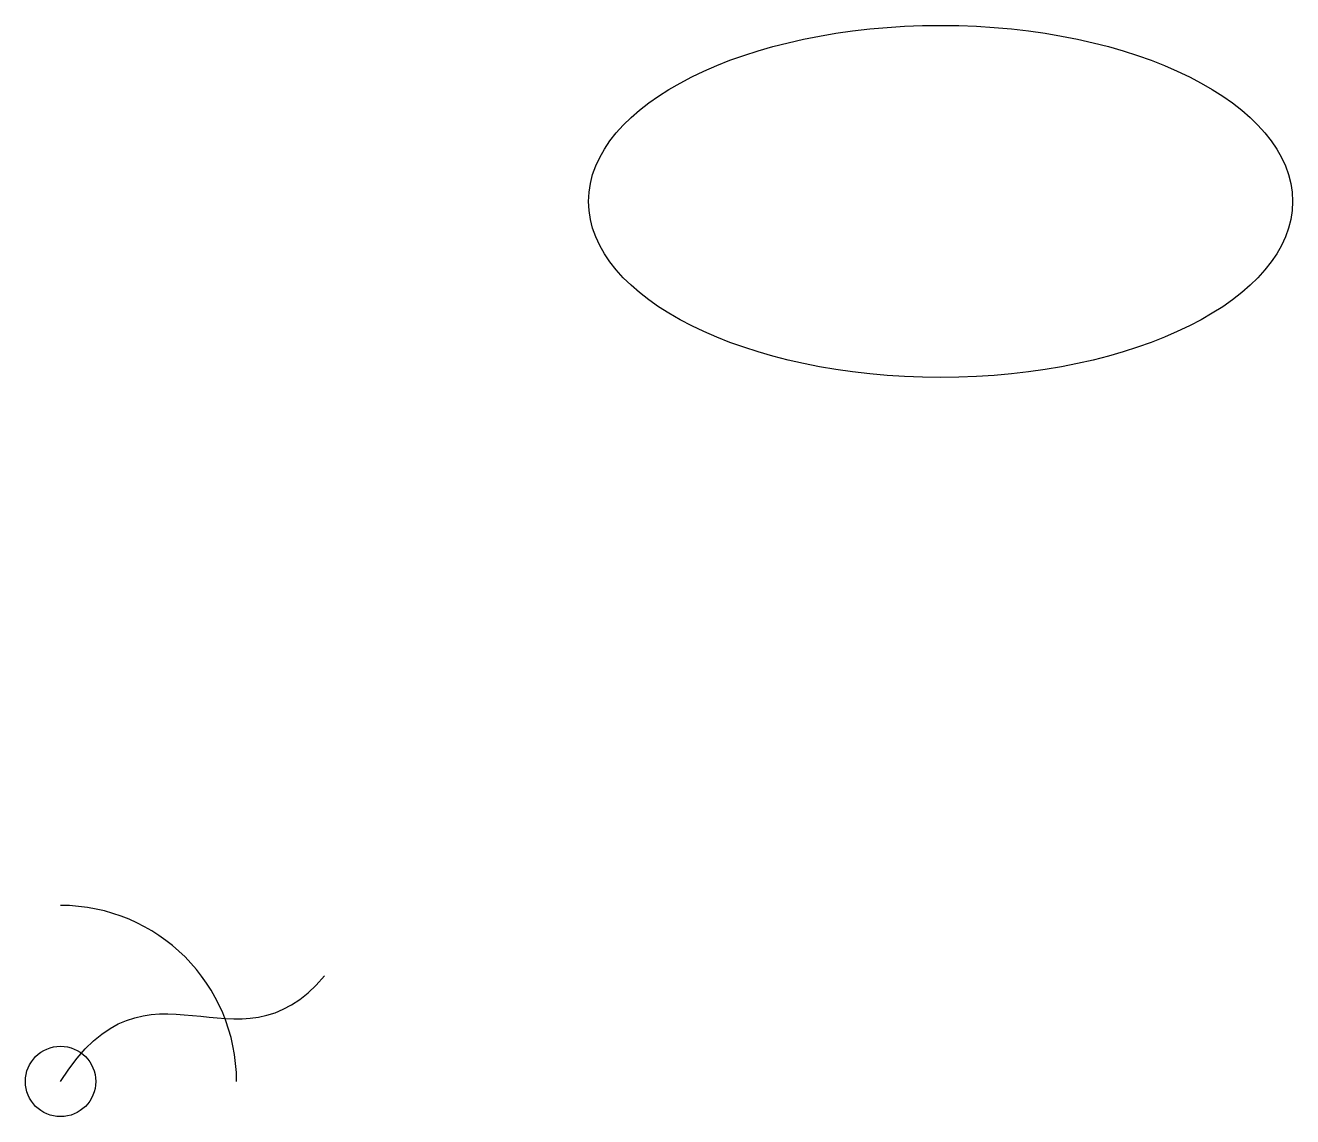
# Model space of a CAD drawing. Header units: millimetres. Extents: x -2 to 70, y -2 to 60.
import ezdxf

# ---------------------------------------------------------------- set-up
doc = ezdxf.new("R2010")
doc.units = ezdxf.units.MM
doc.layers.get('0').update_dxf_attribs({"linetype": 'CONTINUOUS'})

msp = doc.modelspace()

# ---------------------------------------------------------------- linework, layer by layer
msp.add_circle((0, 0), 2)
msp.add_arc((0, 0), 10, 0, 90)
msp.add_ellipse((50, 50), major_axis=(20, 0), ratio=0.5)
msp.add_open_spline([(0, 0), (5, 8), (10, 0), (15, 6)], degree=3)

doc.saveas('drawing.dxf')
